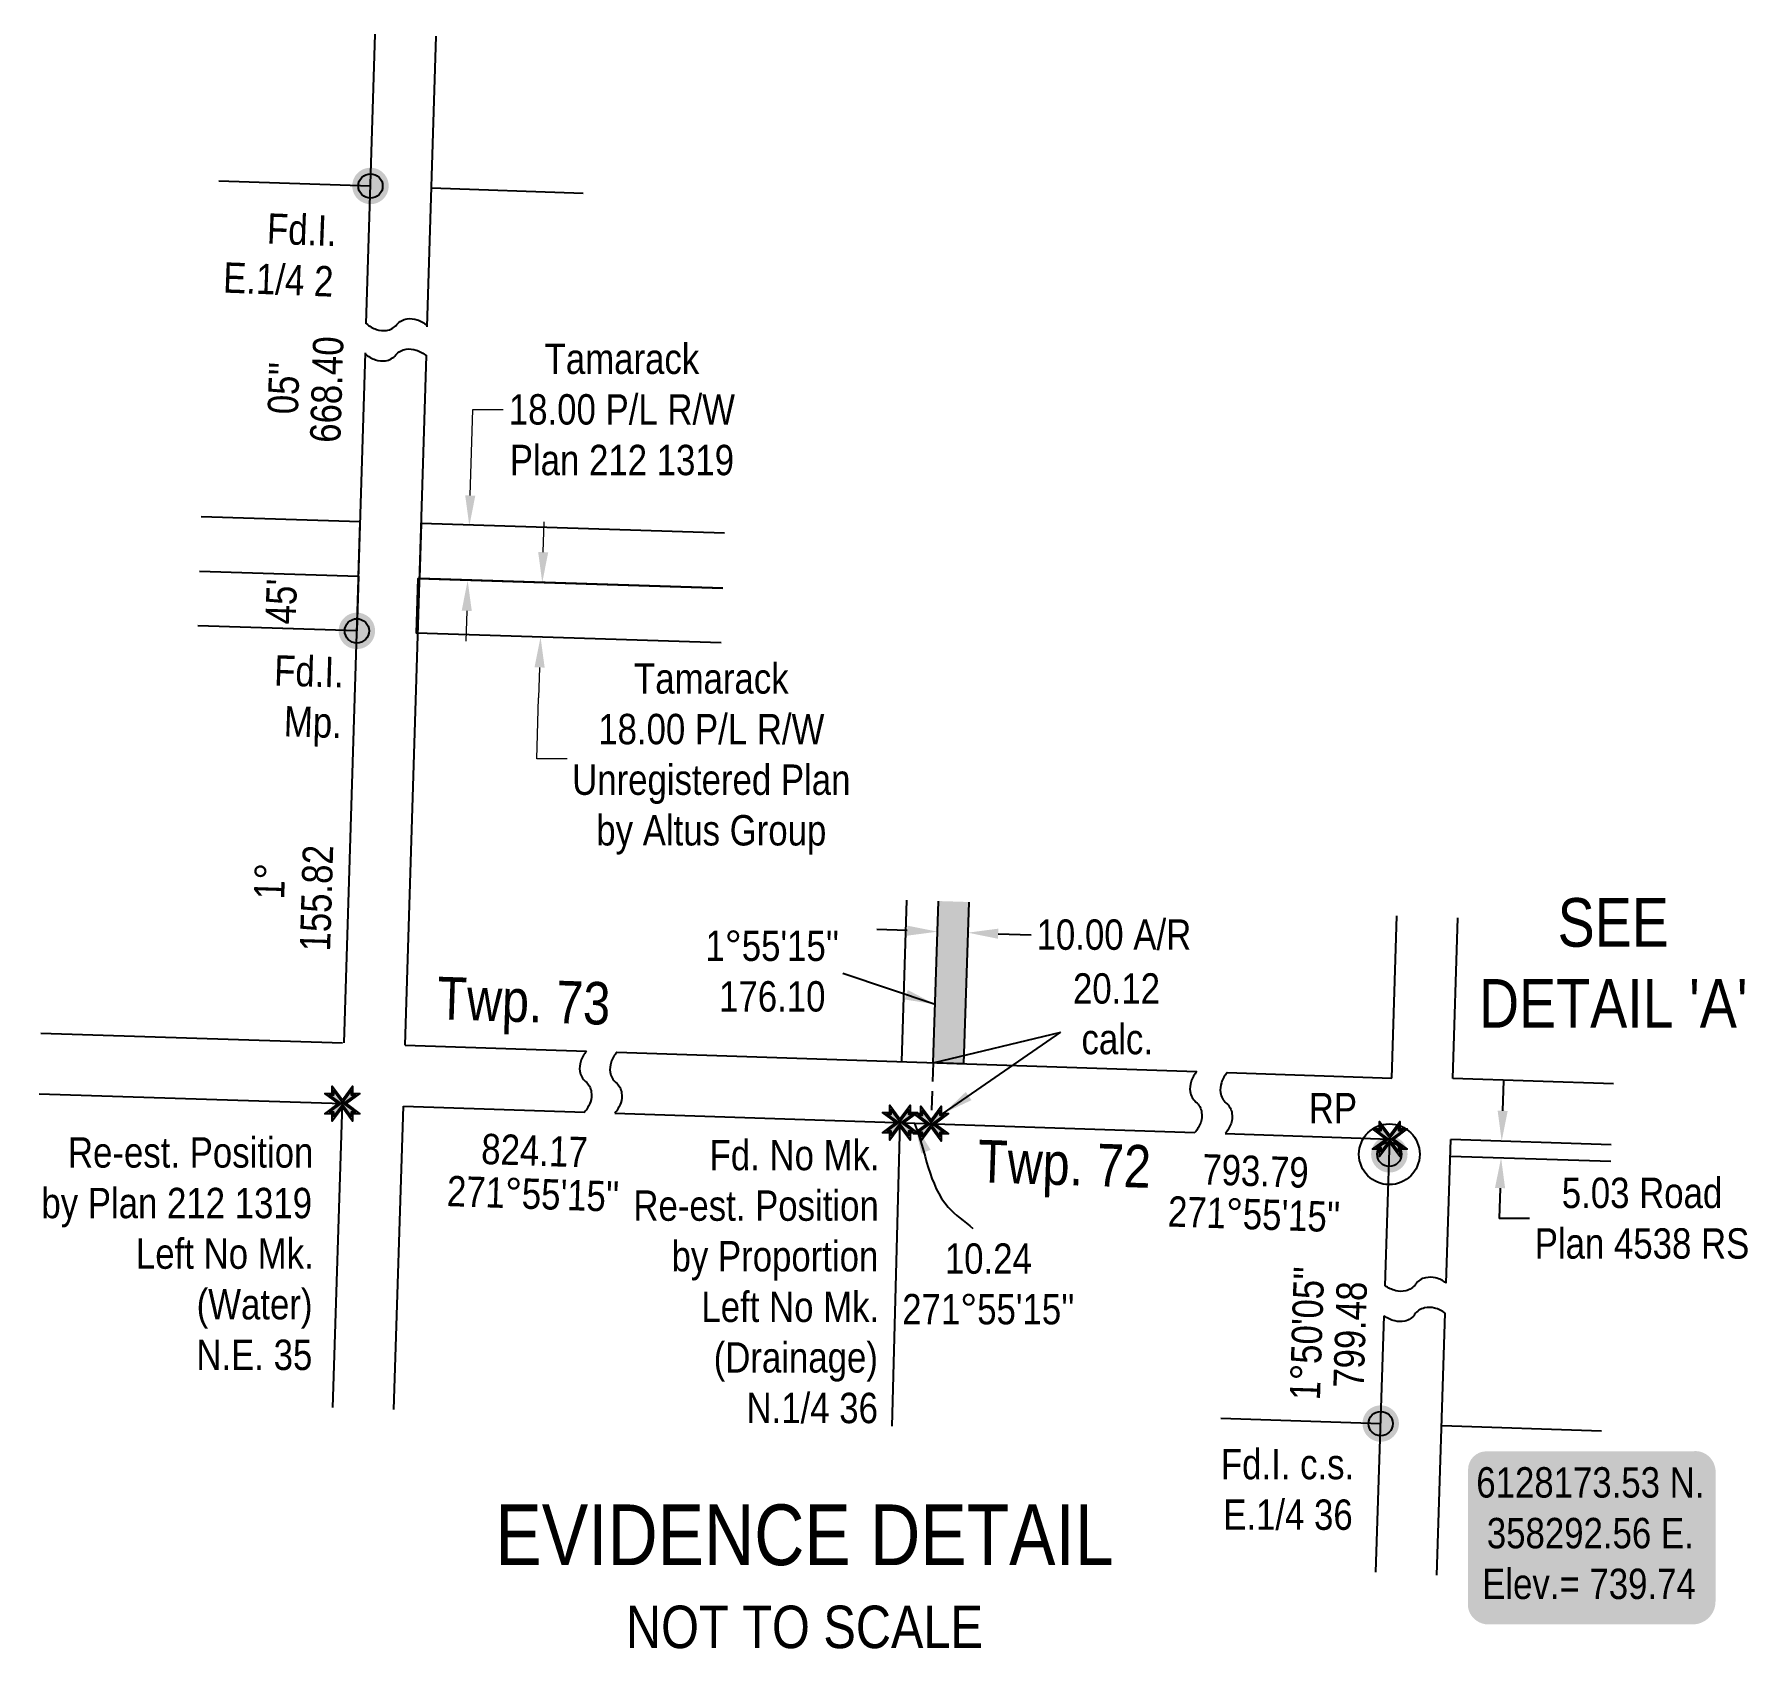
# Model space of a CAD drawing. Extents: x 357394 to 360637, y 6127381 to 6130734.
# Drawn here: x 357859 to 358424, y 6130131 to 6130663 of the extents above; entities that cross this region are included whole.
import ezdxf
from ezdxf.enums import TextEntityAlignment as Align

# ---------------------------------------------------------------- set-up
doc = ezdxf.new("R2010")
doc.units = 0
doc.header["$LTSCALE"] = 5
doc.header["$PDSIZE"] = 0.5
doc.linetypes.add('foc-QUARTERLINE', pattern=[33, 25, -3, 2, -3])
doc.linetypes.add('foc-TRAV', pattern=[1.875, 1.25, -0.625])
doc.layers.get('Defpoints').update_dxf_attribs({"color": 9})
for name, color, linetype in [('35', 37, 'Continuous'), ('D-TXT', 6, 'Continuous'), ('DETAIL-T', 7, 'Continuous'), ('F-RW', 190, 'Continuous'), ('L-BD', 7, 'Continuous'), ('L-MON', 1, 'Continuous'), ('L-SEC', 7, 'Continuous'), ('L-SECQ', 8, 'foc-QUARTERLINE'), ('L-TITLEDB', 4, 'Continuous'), ('L-TITLEDB-T', 4, 'Continuous'), ('P-PROPOSED', 10, 'Continuous'), ('P-PROPOSED-H', 21, 'Continuous'), ('P-TRAV', 4, 'foc-TRAV'), ('P-TXT', 4, 'Continuous')]:
    doc.layers.add(name, color=color, linetype=linetype)
doc.layers.add('F-RW-T', color=190, linetype='Continuous', lineweight=9)
doc.styles.add('80', font='ARIALN.TTF', dxfattribs={"height": 10})
doc.styles.add('80CG', font='ARIALN.TTF', dxfattribs={"height": 10})
doc.styles.add('80L', font='ARIALN.TTF', dxfattribs={"height": 10})
doc.dimstyles.new('Compass 5 000', dxfattribs={"dimscale": 5, "dimtxt": 9, "dimasz": 2, "dimexe": 0.2, "dimexo": 0.0625, "dimgap": 0.5, "dimtad": 0, "dimtih": 1, "dimtoh": 1, "dimzin": 0, "dimdsep": 46, "dimtxsty": '80CG', "dimcen": 0.1, "dimse1": 1, "dimse2": 1, "dimclrd": 256, "dimclrt": 256, "dimaunit": 1, "dimadec": 4, "dimazin": 0, "dimtfac": 0.06, "dimtofl": 0, "dimtmove": 0, "dimatfit": 1, "dimfxl": 0.2, "dimtolj": 1, "dimtzin": 0, "dimlwd": -1, "dimarcsym": 0})

# ---------------------------------------------------------------- blocks, each defined once
blk = doc.blocks.new('*U433')
h = blk.add_hatch(color=254)
edge = h.paths.add_edge_path()
edge.add_line((-34, -28.5), (34, -28.5))
edge.add_arc((34, -22.5), 6, 270, 360)
edge.add_line((40, -22.5), (40, 21))
edge.add_arc((34, 21), 6, 0, 90)
edge.add_line((34, 27), (-34, 27))
edge.add_arc((-34, 21), 6, 90, 180)
edge.add_line((-40, 21), (-40, -22.5))
edge.add_arc((-34, -22.5), 6, 180, 270)
at = {"color": 1, "flags": 128}
blk.add_lwpolyline([(-34, -28.5, 3, 3, 0), (34, -28.5, 3, 3, 0.414214), (40, -22.5, 3, 3, 0), (40, 21, 3, 0, 0.414214), (34, 27, 0, 0, 0), (-34, 27, 0, 0, 0.414214), (-40, 21, 0, 0, 0), (-40, -22.5, 0, 3, 0.414214)], format="xyseb", close=True, dxfattribs=at)
blk.add_lwpolyline([(-38.91, -8.37, 0, 10, 0), (0, 0, 5, 5, 0)], format="xyseb", dxfattribs=at)
at = {"color": 1, "style": '80'}
blk.add_attdef('ENTER_TEXT_001', (-35.99, -5), '', height=10, dxfattribs=at)
blk = doc.blocks.new('fdia')
at = {"color": 255, "const_width": 1}
blk.add_lwpolyline([(-0.5, 0, 1), (0.5, 0, 1)], format="xyb", close=True, dxfattribs=at)
blk = doc.blocks.new('Fdiaa')
blk.add_blockref('fdia', (0, 0))
blk = doc.blocks.new('fdib')
at = {"color": 1, "const_width": 1.6}
blk.add_lwpolyline([(-0.4, 0, 1), (0.4, 0, 1)], format="xyb", close=True, dxfattribs=at)
at = {"color": 1}
blk.add_circle((0, 0), 0.8, dxfattribs=at)
blk = doc.blocks.new('Fdibb')
blk.add_blockref('fdib', (0, 0))
blk = doc.blocks.new('fdicc')
for name in ['Fdibb', 'Fdiaa']:
    blk.add_blockref(name, (0, 0))
blk = doc.blocks.new('FDI')
blk.add_blockref('fdicc', (0, 0))
blk = doc.blocks.new('TEMP')
h = blk.add_hatch(color=255)
h.dxf.hatch_style = 1
h.paths.add_polyline_path([(0, 0.25), (-0.67, 1.15), (-0.67, 0.67), (-1.15, 0.67), (-0.25, 0), (-1.15, -0.67), (-0.67, -0.67), (-0.67, -1.15), (0, -0.25), (0.67, -1.15), (0.67, -0.67), (1.15, -0.67), (0.25, 0), (1.15, 0.67), (0.67, 0.67), (0.67, 1.15)])
h.paths.add_polyline_path([(0.57, 0.85), (0.57, 0.57), (0.85, 0.57), (0.08, 0), (0.85, -0.57), (0.57, -0.57), (0.57, -0.85), (0, -0.08), (-0.57, -0.85), (-0.57, -0.57), (-0.85, -0.57), (-0.08, 0), (-0.85, 0.57), (-0.57, 0.57), (-0.57, 0.85), (0, 0.08)], flags=16)
h = blk.add_hatch(color=1)
h.dxf.hatch_style = 1
h.paths.add_polyline_path([(0, 0.08), (-0.57, 0.85), (-0.57, 0.57), (-0.85, 0.57), (-0.08, 0), (-0.85, -0.57), (-0.57, -0.57), (-0.57, -0.85), (0, -0.08), (0.57, -0.85), (0.57, -0.57), (0.85, -0.57), (0.08, 0), (0.85, 0.57), (0.57, 0.57), (0.57, 0.85)])
at = {"color": 1}
for p, q in [((-0.08, 0), (0.08, 0)), ((0, 0.08), (0, -0.08))]:
    blk.add_line(p, q, dxfattribs=at)
at = {"color": 255, "flags": 128}
blk.add_lwpolyline([(-0.25, 0), (-1.15, 0.67), (-0.67, 0.67), (-0.67, 1.15), (0, 0.25), (0.67, 1.15), (0.67, 0.67), (1.15, 0.67), (0.25, 0), (1.15, -0.67), (0.67, -0.67), (0.67, -1.15), (0, -0.25), (-0.67, -1.15), (-0.67, -0.67), (-1.15, -0.67)], close=True, dxfattribs=at)
at = {"color": 1, "flags": 128}
blk.add_lwpolyline([(-0.08, 0), (-0.85, 0.57), (-0.57, 0.57), (-0.57, 0.85), (0, 0.08), (0.57, 0.85), (0.57, 0.57), (0.85, 0.57), (0.08, 0), (0.85, -0.57), (0.57, -0.57), (0.57, -0.85), (0, -0.08), (-0.57, -0.85), (-0.57, -0.57), (-0.85, -0.57)], close=True, dxfattribs=at)
blk = doc.blocks.new('*D437')
at = {"layer": 'Defpoints', "color": 0, "transparency": 16777216}
for p in [(358154.13, 6130496.29), (358001.96, 6130482.94), (358153.58, 6130478.31)]:
    blk.add_point(p, dxfattribs=at)
at = {"layer": 'F-RW-T', "transparency": 16777216}
for p, q in [((358002.82, 6130510.92), (358003.68, 6130539.23)), ((358003.68, 6130539.23), (358013.68, 6130539.23)), ((358001.66, 6130472.94), (358001.35, 6130462.95))]:
    blk.add_line(p, q, dxfattribs=at)
for points in [[(358001.15, 6130510.97), (358004.48, 6130510.87), (358002.51, 6130500.93)], [(357999.99, 6130472.99), (358003.32, 6130472.89), (358001.96, 6130482.94)]]:
    blk.add_solid(points, dxfattribs=at)
at = {"layer": 'F-RW-T', "transparency": 16777216, "insert": (358052.77, 6130539.23), "char_height": 10, "attachment_point": 5, "style": '80CG'}
blk.add_mtext('\\A1;Tamarack\\P18.00 P/L R/W \\PPlan 212 1319', dxfattribs=at)
blk = doc.blocks.new('*D438')
at = {"layer": 'Defpoints', "color": 0, "transparency": 16777216}
for p in [(358048.29, 6130481.61), (358025.97, 6130464.3), (358047.73, 6130463.62)]:
    blk.add_point(p, dxfattribs=at)
at = {"layer": 'F-RW-T', "transparency": 16777216}
for p, q in [((358026.84, 6130492.28), (358027.16, 6130502.28)), ((358025.66, 6130454.3), (358025.34, 6130444.31)), ((358024.71, 6130424.15), (358025.34, 6130444.31)), ((358034.71, 6130424.15), (358024.71, 6130424.15))]:
    blk.add_line(p, q, dxfattribs=at)
for points in [[(358025.18, 6130492.33), (358028.51, 6130492.23), (358026.53, 6130482.29)], [(358023.99, 6130454.36), (358027.32, 6130454.25), (358025.97, 6130464.3)]]:
    blk.add_solid(points, dxfattribs=at)
at = {"layer": 'F-RW-T', "transparency": 16777216, "insert": (358082.22, 6130424.15), "char_height": 10, "attachment_point": 5, "style": '80CG'}
blk.add_mtext('\\A1;Tamarack \\P18.00 P/L R/W\\PUnregistered Plan \\Pby Altus Group', dxfattribs=at)
blk = doc.blocks.new('*D440')
at = {"layer": 'Defpoints', "color": 0, "transparency": 16777216}
for p in [(358336.47, 6130292.99), (358336.66, 6130298.48), (358342.56, 6130298.27)]:
    blk.add_point(p, dxfattribs=at)
at = {"layer": 'L-TITLEDB-T', "transparency": 16777216}
for p, q in [((358342.9, 6130308.27), (358343.24, 6130318.26)), ((358342.03, 6130282.8), (358341.69, 6130272.81)), ((358351.69, 6130272.81), (358341.69, 6130272.81))]:
    blk.add_line(p, q, dxfattribs=at)
for points in [[(358341.23, 6130308.32), (358344.56, 6130308.21), (358342.56, 6130298.27)], [(358340.36, 6130282.86), (358343.69, 6130282.74), (358342.37, 6130292.79)]]:
    blk.add_solid(points, dxfattribs=at)
at = {"layer": 'L-TITLEDB-T', "transparency": 16777216, "insert": (358388.79, 6130272.81), "char_height": 10, "attachment_point": 5, "style": '80CG'}
blk.add_mtext('\\A1;5.03 Road\\PPlan 4538 RS', dxfattribs=at)
blk = doc.blocks.new('*D441')
at = {"layer": 'Defpoints', "color": 0, "transparency": 16777216}
for p in [(358166.7, 6130366.92), (358156.11, 6130349.39), (358166.1, 6130349.06)]:
    blk.add_point(p, dxfattribs=at)
at = {"layer": 'P-TXT', "transparency": 16777216}
for p, q in [((358146.72, 6130367.59), (358136.72, 6130367.92)), ((358176.7, 6130366.58), (358187.56, 6130366.22))]:
    blk.add_line(p, q, dxfattribs=at)
for points in [[(358146.77, 6130369.25), (358146.66, 6130365.92), (358156.71, 6130367.25)], [(358176.75, 6130368.25), (358176.64, 6130364.92), (358166.7, 6130366.92)]]:
    blk.add_solid(points, dxfattribs=at)
at = {"layer": 'P-TXT', "transparency": 16777216, "insert": (358214.84, 6130366.22), "char_height": 10, "attachment_point": 5, "style": '80CG'}
blk.add_mtext('\\A1;10.00 A/R', dxfattribs=at)
blk = doc.blocks.new('*U458')
at = {"layer": '35', "color": 3}
blk.add_circle((0, 0), 10, dxfattribs=at)
at = {"layer": '35', "color": 3, "style": '80'}
blk.add_attdef('RP_001', (-26.53, 10.21), '', height=10, dxfattribs=at)

msp = doc.modelspace()

# ---------------------------------------------------------------- hatches: boundary and pattern name
at = {"layer": 'P-PROPOSED-H'}
h = msp.add_hatch(color=256, dxfattribs=at)
h.dxf.hatch_style = 1
h.paths.add_polyline_path([(358167.041, 6130377.025), (358157.049, 6130377.343), (358155.263, 6130324.098), (358165.254, 6130323.763)])

# ---------------------------------------------------------------- linework, layer by layer
at = {"layer": 'F-RW', "flags": 128}
msp.add_lwpolyline([(358086.593, 6130498.558), (357986.694, 6130501.682), (357986.131, 6130483.696), (358086.043, 6130480.572)], dxfattribs=at)
at = {"layer": 'F-RW'}
msp.add_lwpolyline([(358085.489, 6130462.438), (357985.098, 6130465.577), (357985.66, 6130483.564), (358086.039, 6130480.425)], dxfattribs=at)
at = {"layer": 'L-BD', "flags": 128}
for points in [[(357968.561, 6130567.543, 0.0981962), (357971.911, 6130565.635, 0.1150249), (357975.2, 6130565.328, 0.1891018), (357978.612, 6130567.236, -0.1891018), (357982.024, 6130569.144, -0.1150249), (357985.313, 6130568.837, -0.0981962), (357988.663, 6130566.928)], [(357968.256, 6130557.55, 0.0981962), (357971.606, 6130555.642, 0.1150249), (357974.895, 6130555.335, 0.1891018), (357978.307, 6130557.243, -0.1891018), (357981.719, 6130559.151, -0.1150249), (357985.008, 6130558.844, -0.0981962), (357988.358, 6130556.936)]]:
    msp.add_lwpolyline(points, format="xyb", dxfattribs=at)
at = {"layer": 'L-SEC'}
for p, q in [((357968.559, 6130567.472), (357971.475, 6130662.869)), ((357988.651, 6130566.53), (357991.576, 6130662.2)), ((357961.317, 6130330.587), (357968.268, 6130557.949)), ((357981.417, 6130329.914), (357988.36, 6130557.006)), ((358306.353, 6130319.043), (358308.051, 6130372.494)), ((358326.471, 6130318.93), (358328.153, 6130371.855)), ((357861.397, 6130333.859), (357960.756, 6130330.605)), ((357981.417, 6130329.914), (358041.124, 6130327.916)), ((358051.045, 6130327.584), (358242.101, 6130321.192)), ((358252.093, 6130320.858), (358306.353, 6130319.043)), ((358379.349, 6130317.125), (358326.471, 6130318.93)), ((357860.787, 6130313.887), (357960.707, 6130310.632)), ((357957.514, 6130210.562), (357960.707, 6130310.632)), ((357977.614, 6130209.889), (357980.803, 6130309.812)), ((357980.803, 6130309.812), (358040.522, 6130307.814)), ((358050.444, 6130307.482), (358241.5, 6130301.09)), ((358251.491, 6130300.755), (358305.715, 6130298.941)), ((358304.168, 6130250.638), (358305.715, 6130298.941)), ((358324.317, 6130251.511), (358325.833, 6130298.829)), ((358301.145, 6130156.278), (358303.848, 6130240.676)), ((358321.236, 6130155.324), (358323.998, 6130241.549))]:
    msp.add_line(p, q, dxfattribs=at)
at = {"layer": 'L-SEC', "flags": 128}
for points in [[(358041.124, 6130327.916, 0.0981962), (358039.206, 6130324.572, 0.1150249), (358038.89, 6130321.284, 0.1891018), (358040.788, 6130317.866, -0.1891018), (358042.686, 6130314.449, -0.1150249), (358042.37, 6130311.161, -0.0981962), (358040.452, 6130307.816)], [(358051.116, 6130327.582, 0.0981962), (358049.198, 6130324.237, 0.1150249), (358048.882, 6130320.949, 0.1891018), (358050.78, 6130317.532, -0.1891018), (358052.678, 6130314.115, -0.1150249), (358052.362, 6130310.827, -0.0981962), (358050.444, 6130307.482)], [(358242.172, 6130321.19, 0.0981962), (358240.254, 6130317.845, 0.1150249), (358239.938, 6130314.557, 0.1891018), (358241.836, 6130311.14, -0.1891018), (358243.734, 6130307.723, -0.1150249), (358243.418, 6130304.435, -0.0981962), (358241.5, 6130301.09)], [(358252.164, 6130320.856, 0.0981962), (358250.246, 6130317.511, 0.1150249), (358249.93, 6130314.223, 0.1891018), (358251.828, 6130310.806, -0.1891018), (358253.726, 6130307.388, -0.1150249), (358253.409, 6130304.1, -0.0981962), (358251.491, 6130300.755)], [(358324.258, 6130251.555, 0.0981962), (358320.772, 6130253.203, 0.1150249), (358317.47, 6130253.259, 0.1891018), (358314.213, 6130251.097, -0.1891018), (358310.956, 6130248.935, -0.1150249), (358307.653, 6130248.991, -0.0981962), (358304.168, 6130250.638)], [(358323.939, 6130241.593, 0.0981962), (358320.453, 6130243.241, 0.1150249), (358317.15, 6130243.297, 0.1891018), (358313.894, 6130241.135, -0.1891018), (358310.637, 6130238.973, -0.1150249), (358307.334, 6130239.028, -0.0981962), (358303.848, 6130240.676)]]:
    msp.add_lwpolyline(points, format="xyb", dxfattribs=at)
at = {"layer": 'L-SECQ'}
for p, q in [((357919.988, 6130614.551), (357969.948, 6130612.905)), ((357990.048, 6130612.236), (358040.008, 6130610.573)), ((358144.356, 6130304.413), (358141.646, 6130204.401)), ((358250.078, 6130206.955), (358302.712, 6130205.215)), ((358322.813, 6130204.55), (358375.448, 6130202.81))]:
    msp.add_line(p, q, dxfattribs=at)
at = {"layer": 'L-SECQ', "flags": 128}
msp.add_lwpolyline([(358144.986, 6130324.515), (358146.652, 6130377.673)], dxfattribs=at)
at = {"layer": 'L-TITLEDB'}
for points in [[(358378.663, 6130297.026), (358325.833, 6130298.829)], [(358325.656, 6130293.303), (358378.481, 6130291.692)]]:
    msp.add_lwpolyline(points, dxfattribs=at)
at = {"layer": 'P-PROPOSED', "flags": 128}
msp.add_lwpolyline([(358167.041, 6130377.025), (358165.254, 6130323.763), (358155.263, 6130324.098), (358157.049, 6130377.343)], dxfattribs=at)
at = {"layer": 'P-TRAV'}
msp.add_line((358155.263, 6130324.098), (358154.588, 6130303.998), dxfattribs=at)

# ---------------------------------------------------------------- block references
at = {"layer": '35'}
msp.add_blockref('*U458', (358305.554, 6130293.916), dxfattribs=at).add_auto_attribs({'RP_001': 'RP'})
at = {"layer": 'DETAIL-T'}
ref = msp.add_blockref('*U433', (358371.494, 6130169.068), dxfattribs=at)
ref.add_attrib('ENTER_TEXT_001', '6128173.53 N.', (358334.198, 6130180.84), dxfattribs={"layer": '0', "color": 1, "height": 10, "style": '80'})
ref.add_attrib('ENTER_TEXT_002', '358292.56 E.', (358337.674, 6130164.133), dxfattribs={"layer": '0', "color": 1, "height": 10, "style": '80'})
ref.add_attrib('ENTER_TEXT_003', 'Elev.= 739.74', (358336.129, 6130147.425), dxfattribs={"layer": '0', "color": 1, "height": 10, "style": '80'})
at = {"layer": 'L-MON'}
for name, p, xscale, yscale, zscale in [('FDI', (357969.948, 6130612.905), 5.000000000000066, 5.000000000000066, 5.000000000000066), ('FDI', (357965.467, 6130466.338), 5.000000000000005, 5.000000000000005, 5.000000000000005), ('TEMP', (358144.354, 6130304.34), 4.998664250000002, 4.998664250000002, 4.998664250000002), ('TEMP', (358154.588, 6130303.998), 4.998664250000002, 4.998664250000002, 4.998664250000002), ('FDI', (358305.554, 6130293.916), 4.998664250000002, 4.998664250000002, 4.998664250000002), ('FDI', (358302.712, 6130205.215), 4.998664250000065, 4.998664250000065, 4.998664250000065)]:
    msp.add_blockref(name, p, dxfattribs=dict(at, xscale=xscale, yscale=yscale, zscale=zscale))
at = {"layer": 'L-MON', "color": 5, "xscale": 4.998664250000004, "yscale": 4.998664250000004, "zscale": 4.998664250000004}
msp.add_blockref('TEMP', (357960.707, 6130310.632), dxfattribs=at)
at = {"layer": 'L-MON', "color": 5, "linetype": 'Continuous', "xscale": 4.998664250000042, "yscale": 4.998664250000042, "zscale": 4.998664250000042}
msp.add_blockref('TEMP', (358305.715, 6130298.941), dxfattribs=at)

# ---------------------------------------------------------------- texts
at = {"layer": 'D-TXT', "color": 3, "char_height": 13.9964, "attachment_point": 1, "rotation": 358.09933, "style": '80L'}
for s, insert in [('Twp. 73', (357992.172, 6130352.431)), ('Twp. 72', (358170.251, 6130298.719))]:
    msp.add_mtext_dynamic_manual_height_columns(s, width=56.3556, gutter_width=47.513, heights=[0], dxfattribs=dict(at, insert=insert))
at = {"layer": 'DETAIL-T', "color": 3, "attachment_point": 5, "style": '80CG'}
for s, insert, char_height, width in [("SEE\\PDETAIL 'A'", (358379.307, 6130356.976), 15.9957, 87.74365), ('EVIDENCE DETAIL\\P{\\H0.7x;NOT TO SCALE}', (358112.897, 6130154.807), 19.99466, 240.91241)]:
    msp.add_mtext(s, dxfattribs=dict(at, insert=insert, char_height=char_height, width=width))
at = {"layer": 'L-BD', "style": '80L'}
for s, height, rotation, p in [('668.40', 9.9973, 88.2089, (357955.541, 6130545.852)), ("05''", 9.9973, 88.2089, (357941.302, 6130546.297)), ('155.82', 9.9973, 88.2489, (357952.163, 6130378.283)), ('1°', 9.9973, 88.2089, (357936.629, 6130383.879)), ('824.17', 9.9973, 358.0786, (358023.983, 6130295.157)), ('793.79', 9.9973, 358.0786, (358261.476, 6130288.433)), ("271°55'15''", 9.99733, 358.0786, (358260.998, 6130274.195)), ("1°50'05''", 9.9973, 88.1652, (358278.409, 6130234.959)), ('799.48', 9.9973, 88.1652, (358292.648, 6130234.503))]:
    msp.add_text(s, height=height, rotation=rotation, dxfattribs=at).set_placement(p, align=Align.MIDDLE)
at = {"layer": 'L-BD', "insert": (357935.538, 6130476.153), "char_height": 9.9973, "width": 14.46858, "attachment_point": 2, "rotation": 88.2089, "style": '80L', "bg_fill": 3, "box_fill_scale": 1.15, "bg_fill_color": 256, "bg_fill_true_color": 256, "bg_fill_transparency": 0}
msp.add_mtext("45'", dxfattribs=at)
at = {"layer": 'L-BD', "char_height": 9.99733, "attachment_point": 2, "style": '80L'}
for s, insert, width in [("1°55'15'' 176.10", (358102.307, 6130367.613), 44.33715), ("10.24 271°55'15''", (358173.479, 6130264.57), 50.70294)]:
    msp.add_mtext(s, dxfattribs=dict(at, insert=insert, width=width))
at = {"layer": 'L-BD', "insert": (358196.857, 6130353.547), "char_height": 9.99733, "attachment_point": 1, "style": '80L'}
msp.add_mtext_dynamic_manual_height_columns('\\pi4.4967;20.12\\P\\pi7.2995;calc.', width=36.72824, gutter_width=50, heights=[0], dxfattribs=at)
at = {"layer": 'L-MON', "insert": (357921.275, 6130604.473), "char_height": 9.99733, "attachment_point": 1, "rotation": 357.82381, "style": '80L', "bg_fill": 3, "box_fill_scale": 1.15, "bg_fill_color": 256, "bg_fill_true_color": 256, "bg_fill_transparency": 0}
msp.add_mtext_dynamic_manual_height_columns('\\pi14.826;Fd.I.\\P\\pi1.0165;E.1/4 2', width=35.80259, gutter_width=50, heights=[0], dxfattribs=at)
at = {"layer": 'L-MON', "insert": (357937.348, 6130458.394), "char_height": 9.99733, "attachment_point": 1, "rotation": 358.20892, "style": '80L'}
msp.add_mtext_dynamic_manual_height_columns('\\pi1.0674;Fd.I. \\P\\pi4.784;Mp.', width=22.04407, gutter_width=50, heights=[0], dxfattribs=at)
at = {"layer": 'L-MON', "insert": (357860.701, 6130299.53), "char_height": 9.99733, "attachment_point": 1, "style": '80L', "bg_fill": 3, "box_fill_scale": 1.15, "bg_fill_color": 256, "bg_fill_true_color": 256, "bg_fill_transparency": 0}
msp.add_mtext_dynamic_manual_height_columns('\\pi9.6027;Re-est. Position \\P\\pi0.85337;by Plan 212 1319\\P\\pi31.998;Left No Mk.\\P\\pi51.979;(Water)\\P\\pi51.897;N.E. 35', width=88.76303, gutter_width=50, heights=[0], dxfattribs=at)
at = {"layer": 'L-MON', "insert": (358247.712, 6130196.868), "char_height": 9.99466, "attachment_point": 1, "style": '80L'}
msp.add_mtext_dynamic_manual_height_columns('\\pi2.353;Fd.I. c.s.\\P\\pi3.1234;E.1/4 36', width=44.3292, gutter_width=50, heights=[0], dxfattribs=at)

# ---------------------------------------------------------------- dimensions: what is measured, and where the dimension line sits
at = {"layer": 'F-RW-T'}
dim = msp.add_linear_dim(base=(358001.961, 6130482.939), p1=(358154.129, 6130496.293), p2=(358153.58, 6130478.306), angle=268.25, text='Tamarack\\P18.00 P/L R/W \\PPlan 212 1319', dimstyle='Compass 5 000', dxfattribs=at)
dim.commit()
dim.dimension.update_dxf_attribs({"geometry": '*D437', "text_midpoint": (358052.766, 6130539.227), "dimtype": 161})
dim = msp.add_linear_dim(base=(358025.969, 6130464.299), p1=(358048.292, 6130481.605), p2=(358047.729, 6130463.619), angle=268.20892, text='Tamarack \\P18.00 P/L R/W\\PUnregistered Plan \\Pby Altus Group', dimstyle='Compass 5 000', override={"dimtmove": 1}, dxfattribs=at)
dim.commit()
dim.dimension.update_dxf_attribs({"geometry": '*D438', "text_midpoint": (358039.978, 6130424.152), "dimtype": 161})
at = {"layer": 'L-TITLEDB-T'}
dim = msp.add_linear_dim(base=(358342.556, 6130298.274), p1=(358336.469, 6130292.995), p2=(358336.656, 6130298.475), angle=88.04553, text='5.03 Road\\PPlan 4538 RS', dimstyle='Compass 5 000', override={"dimtmove": 1}, dxfattribs=at)
dim.commit()
dim.dimension.update_dxf_attribs({"geometry": '*D440', "text_midpoint": (358344.732, 6130288.254), "dimtype": 161})
at = {"layer": 'P-TXT'}
dim = msp.add_linear_dim(base=(358166.702, 6130366.918), p1=(358156.111, 6130349.394), p2=(358166.103, 6130349.059), angle=358.07856, text='10.00 A/R', dimstyle='Compass 5 000', dxfattribs=at)
dim.commit()
dim.dimension.update_dxf_attribs({"geometry": '*D441', "text_midpoint": (358214.837, 6130366.219), "dimtype": 161})

# ---------------------------------------------------------------- leaders
at = {"layer": 'L-BD'}
for points in [[(358155.907, 6130343.314), (358125.561, 6130353.435)], [(358155.263, 6130324.098), (358197.401, 6130334.096)], [(358158.748, 6130307.432), (358197.401, 6130334.096)]]:
    msp.add_leader(points, dimstyle='Compass 5 000', dxfattribs=at)
at = {"layer": 'L-BD', "path_type": 1}
msp.add_leader([(358149.195, 6130304.051), (358160.261, 6130276.535), (358168.359, 6130269.521)], dimstyle='Compass 5 000', override={"dimgap": 0.5, "dimtad": 0}, dxfattribs=at)

# ---------------------------------------------------------------- next in the draw order: linework, layer by layer
at = {"layer": 'F-RW'}
for points in [[(357913.626, 6130485.963), (357966.03, 6130484.324), (357966.592, 6130502.311), (357914.188, 6130503.95)], [(357913.626, 6130485.963), (357966.03, 6130484.324), (357965.467, 6130466.338), (357913.063, 6130467.977)]]:
    msp.add_lwpolyline(points, dxfattribs=at)

# ---------------------------------------------------------------- next in the draw order: texts
at = {"layer": 'L-MON', "insert": (358046.951, 6130298.678), "char_height": 9.99733, "attachment_point": 1, "style": '80L', "bg_fill": 3, "box_fill_scale": 1.15, "bg_fill_color": 256, "bg_fill_true_color": 256, "bg_fill_transparency": 0}
msp.add_mtext_dynamic_manual_height_columns('\\pi34.698;Fd. No Mk.\\P\\pi9.6027;Re-est. Position\\P\\pi22.178;by Proportion\\P\\pi31.998;Left No Mk.\\P\\pi36.055;(Drainage)\\P\\pi46.864;N.1/4 36', width=88.76303, gutter_width=50, heights=[0], dxfattribs=at)

# ---------------------------------------------------------------- next in the draw order: texts
at = {"layer": 'L-BD', "style": '80L'}
msp.add_text("271°55'15''", height=9.99733, rotation=358.0786, dxfattribs=at).set_placement((358023.505, 6130280.919), align=Align.MIDDLE)

doc.saveas('drawing.dxf')
